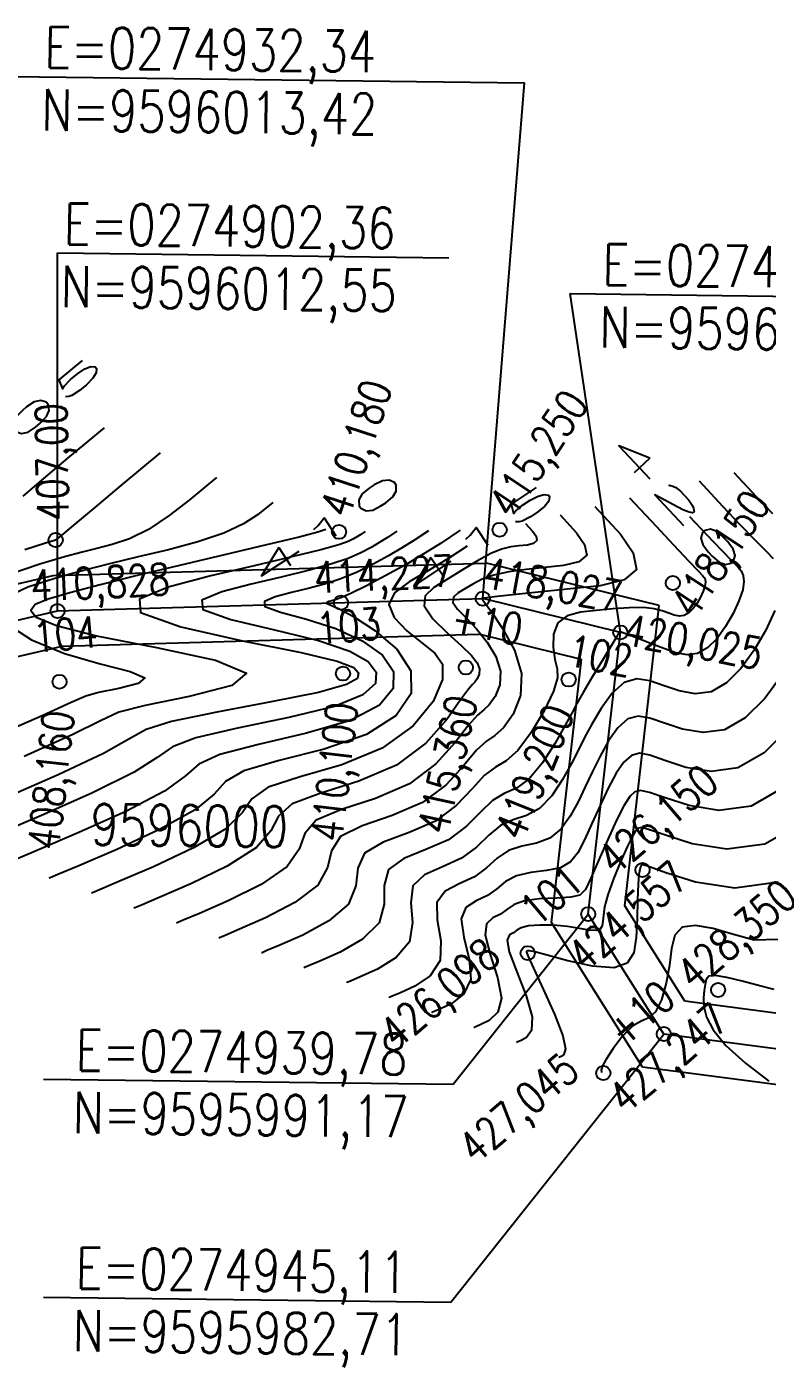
# Model space of a CAD drawing. Header units: millimetres. Extents: x 276147 to 291056, y 9594849 to 9609891.
# Drawn here: x 283185.3 to 283237.5, y 9603613.2 to 9603707.7 of the extents above; entities that cross this region are included whole.
import ezdxf
from ezdxf.enums import TextEntityAlignment as Align

# ---------------------------------------------------------------- set-up
doc = ezdxf.new("R2010")
doc.units = ezdxf.units.MM
doc.header["$LTSCALE"] = 10
doc.linetypes.add('CONTINUO', pattern=[0])
for name, color, linetype in [('Curvas mestras', 30, 'Continuous'), ('Curvas simples', 9, 'Continuous'), ('Curvas texto', 2, 'Continuous'), ('LINHA02', 8, 'Continuous'), ('TEXTO-PAPEL', 7, 'Continuous'), ('TEXTO02', 3, 'Continuous'), ('Top_malha_coord', 8, 'Continuous')]:
    doc.layers.add(name, color=color, linetype=linetype)
doc.styles.add('ROMANS', font='romans.shx', dxfattribs={"width": 0.8, "height": 4})
doc.styles.add('SIMPLEX', font='simplex', dxfattribs={"height": 0.2})

# ---------------------------------------------------------------- blocks, each defined once
blk = doc.blocks.new('Curvas')
at = {"layer": 'Curvas mestras', "linetype": 'CONTINUO'}
for points in [[(274954.857608, 9595997.601172, 425), (274952.243193, 9595996.107144, 425), (274949.575595, 9595995.74584, 425), (274947.134247, 9595996.131032, 425), (274945.242438, 9595996.736031, 425), (274944.121278, 9595997.131813, 425), (274943.583149, 9595997.280017, 425), (274943.338253, 9595997.239947, 425), (274943.136657, 9595997.046298, 425), (274942.887904, 9595996.635324, 425), (274942.541401, 9595995.918668, 425), (274942.075011, 9595994.862983, 425), (274941.580423, 9595993.654969, 425), (274941.177781, 9595992.536338, 425), (274940.954207, 9595991.694572, 425), (274940.864737, 9595991.100257, 425), (274940.831386, 9595990.669747, 425), (274940.778574, 9595990.337353, 425), (274940.640336, 9595990.109193, 425), (274940.353112, 9595990.009339, 425), (274939.867209, 9595990.046289, 425), (274939.188396, 9595990.166237, 425), (274938.336311, 9595990.299808, 425), (274937.354615, 9595990.387297, 425), (274936.383082, 9595990.407695, 425), (274935.585513, 9595990.349666, 425), (274935.075451, 9595990.211994, 425), (274934.765417, 9595990.033936, 425), (274934.517675, 9595989.864869, 425), (274934.248342, 9595989.702815, 425), (274934.088945, 9595989.340371, 425), (274934.224867, 9595988.518782, 425), (274934.751935, 9595987.098148, 425), (274935.407774, 9595985.414002, 425), (274935.840453, 9595983.920735, 425), (274935.800849, 9595982.966316, 425), (274935.451057, 9595982.473016, 425), (274935.055979, 9595982.256686, 425), (274934.824164, 9595982.15871, 425), (274934.738758, 9595982.122614, 425), (274934.726557, 9595982.117457, 425)], [(274946.938572, 9596019.231002, 420), (274948.133518, 9596017.957562, 420), (274949.212469, 9596016.823547, 420), (274949.930728, 9596016.090889, 420), (274950.341723, 9596015.669204, 420), (274950.573413, 9596015.380028, 420), (274950.724812, 9596015.064725, 420), (274950.779155, 9596014.643957, 420), (274950.690733, 9596014.058211, 420), (274950.427762, 9596013.275239, 420), (274950.014159, 9596012.371854, 420), (274949.48777, 9596011.452135, 420), (274948.882838, 9596010.617041, 420), (274948.219208, 9596009.955061, 420), (274947.513125, 9596009.551565, 420), (274946.774213, 9596009.46128, 420), (274945.98561, 9596009.61637, 420), (274945.123834, 9596009.918354, 420), (274944.193572, 9596010.274734, 420), (274943.312191, 9596010.61694, 420), (274942.625231, 9596010.882381, 420), (274942.235191, 9596011.026643, 420), (274942.072418, 9596011.078018, 420), (274942.024224, 9596011.082974, 420), (274941.997136, 9596011.079476, 420), (274941.974559, 9596011.071473, 420), (274941.959117, 9596011.05441, 420), (274941.934241, 9596010.996609, 420), (274941.806589, 9596010.757884, 420), (274941.463628, 9596010.170926, 420), (274940.845506, 9596009.148689, 420), (274940.103109, 9596007.925192, 420), (274939.440005, 9596006.814721, 420), (274938.993386, 9596006.027482, 420), (274938.634938, 9596005.357361, 420), (274938.169968, 9596004.494167, 420), (274937.45689, 9596003.241474, 420), (274936.566529, 9596001.85792, 420), (274935.622814, 9596000.715906, 420), (274934.724985, 9596000.066982, 420), (274933.873519, 9595999.679286, 420), (274933.044204, 9595999.200099, 420), (274932.193698, 9595998.378178, 420), (274931.202152, 9595997.368171, 420), (274929.930587, 9595996.426203, 420), (274928.338987, 9595995.725097, 420), (274926.783188, 9595995.104488, 420), (274925.717986, 9595994.320713, 420), (274925.413941, 9595993.204385, 420), (274925.40466, 9595991.88323, 420), (274925.039513, 9595990.559253, 420), (274923.874254, 9595989.407488, 420), (274922.290186, 9595988.495098, 420), (274920.874997, 9595987.862275, 420), (274920.076397, 9595987.52475, 420), (274919.782176, 9595987.400398, 420), (274919.740145, 9595987.382634, 420)], [(274921.284111, 9596018.307935, 410), (274920.727027, 9596018.119062, 410), (274919.407334, 9596017.766835, 410), (274917.102818, 9596017.213695, 410), (274914.134764, 9596016.52111, 410), (274910.960328, 9596015.775304, 410), (274907.980087, 9596015.053553, 410), (274905.368288, 9596014.397343, 410), (274903.2426, 9596013.83921, 410), (274901.702715, 9596013.393962, 410), (274900.776436, 9596013.00549, 410), (274900.473592, 9596012.599954, 410), (274900.867009, 9596012.113627, 410), (274902.28151, 9596011.523222, 410), (274905.104915, 9596010.815565, 410), (274909.346819, 9596009.98932, 410), (274913.503906, 9596009.090503, 410), (274915.694635, 9596008.176973, 410), (274914.663123, 9596007.305565, 410), (274911.656123, 9596006.529024, 410), (274908.546045, 9596005.899075, 410), (274906.691085, 9596005.409303, 410), (274905.392576, 9596004.820742, 410), (274903.437633, 9596003.836287, 410), (274900.021064, 9596002.289833, 410)], [(274931.251962, 9596017.122754, 415), (274929.955153, 9596016.285849, 415), (274928.526342, 9596015.409604, 415), (274927.167367, 9596014.604927, 415), (274926.141922, 9596013.831405, 415), (274925.729164, 9596013.010797, 415), (274926.101259, 9596012.095322, 415), (274927.002403, 9596011.159038, 415), (274928.069801, 9596010.306462, 415), (274928.97324, 9596009.583619, 415), (274929.512839, 9596008.802547, 415), (274929.521295, 9596007.716789, 415), (274928.852873, 9596006.180009, 415), (274927.448092, 9596004.446339, 415), (274925.269037, 9596002.870035, 415), (274922.40757, 9596001.712565, 415), (274919.474673, 9596000.864253, 415), (274917.211106, 9596000.122643, 415), (274916.075947, 9595999.310621, 415), (274915.401547, 9595998.352458, 415), (274914.238573, 9595997.19777, 415), (274911.947659, 9595995.84866, 415), (274909.129315, 9595994.517179, 415), (274906.694016, 9595993.467864, 415), (274905.328631, 9595992.890789, 415), (274904.825595, 9595992.678182, 415), (274904.753732, 9595992.64781, 415)]]:
    blk.add_polyline3d(points, dxfattribs=at)
at = {"layer": 'Curvas simples', "linetype": 'CONTINUO'}
for points in [[(274952.907597, 9595985.856746, 428), (274951.816071, 9595986.136525, 428), (274950.655367, 9595986.449042, 428), (274949.575666, 9595986.714629, 428), (274948.750255, 9595986.848672, 428), (274948.297484, 9595986.788787, 428), (274948.11595, 9595986.561512, 428), (274948.04931, 9595986.215614, 428), (274947.977464, 9595985.788751, 428), (274947.925284, 9595985.274134, 428), (274947.953884, 9595984.653861, 428), (274948.138028, 9595983.907723, 428), (274948.607086, 9595983.006262, 428), (274949.504077, 9595981.917712, 428), (274950.895084, 9595980.652474, 428), (274952.538447, 9595979.389617, 428)], [(274905.646964, 9596025.472848, 406), (274903.076992, 9596023.328983, 406), (274901.37865, 9596021.906812, 406), (274899.908085, 9596020.664322, 406)], [(274953.189207, 9595993.41826, 426), (274950.13594, 9595993.002724, 426), (274947.364524, 9595993.433747, 426), (274945.268014, 9595994.098834, 426), (274944.114653, 9595994.507661, 426), (274943.673417, 9595994.658593, 426), (274943.588468, 9595994.672167, 426), (274943.562173, 9595994.646908, 426), (274943.529727, 9595994.593303, 426), (274943.484531, 9595994.499826, 426), (274943.423785, 9595994.333365, 426), (274943.359886, 9595993.974453, 426), (274943.309032, 9595993.282036, 426), (274943.279136, 9595992.179441, 426), (274943.244993, 9595990.847513, 426), (274943.173114, 9595989.531478, 426), (274943.001087, 9595988.448758, 426), (274942.5508, 9595987.705565, 426), (274941.615216, 9595987.380309, 426), (274940.100676, 9595987.498692, 426), (274938.367022, 9595987.875598, 426), (274936.887474, 9595988.273204, 426), (274936.017649, 9595988.504944, 426), (274935.642755, 9595988.589265, 426), (274935.530401, 9595988.595872, 426), (274935.484876, 9595988.583584, 426), (274935.457205, 9595988.567692, 426), (274935.435093, 9595988.552602, 426), (274935.430213, 9595988.498358, 426), (274935.550097, 9595988.187548, 426), (274935.926243, 9595987.358396, 426), (274936.619534, 9595985.876901, 426), (274937.408396, 9595984.120156, 426), (274938.000641, 9595982.593032, 426), (274938.186168, 9595981.678081, 426), (274938.083231, 9595981.2686, 426), (274937.892175, 9595981.135568, 426), (274937.773717, 9595981.085502, 426), (274937.730074, 9595981.067057, 426), (274937.72384, 9595981.064422, 426)], [(274953.168819, 9595989.380872, 427), (274951.500616, 9595989.336873, 427), (274950.030875, 9595989.733215, 427), (274948.614336, 9595990.150883, 427), (274947.353725, 9595990.380214, 427), (274946.413767, 9595990.263881, 427), (274945.898158, 9595989.692854, 427), (274945.666493, 9595988.751279, 427), (274945.517345, 9595987.571594, 427), (274945.286287, 9595986.298988, 427), (274944.956916, 9595985.129638, 427), (274944.549834, 9595984.272469, 427), (274944.079922, 9595983.847782, 427), (274943.539181, 9595983.621383, 427), (274942.913891, 9595983.270454, 427), (274942.214256, 9595982.570827, 427), (274941.546167, 9595981.692939, 427), (274941.039437, 9595980.905878, 427), (274940.7848, 9595980.415851, 427), (274940.716668, 9595980.17754, 427), (274940.730377, 9595980.082745, 427), (274940.740242, 9595980.039451, 427), (274940.7365, 9595980.020384, 427), (274940.728371, 9595980.01445, 427), (274940.72327, 9595980.012294, 427), (274940.721391, 9595980.0115, 427), (274940.721122, 9595980.011387, 427)], [(274909.611805, 9596023.7181, 407), (274906.831471, 9596021.399694, 407), (274905.0083, 9596019.879428, 407), (274903.458605, 9596018.587201, 407), (274902.592598, 9596017.865074, 407), (274902.273539, 9596017.599024, 407), (274902.227949, 9596017.561011, 407), (274902.147646, 9596017.535118, 407), (274901.585637, 9596017.353923, 407), (274900.060223, 9596016.862128, 407)], [(274953.942035, 9596004.278189, 423), (274952.202248, 9596002.542728, 423), (274950.351166, 9596001.484912, 423), (274948.454905, 9596001.23207, 423), (274946.673693, 9596001.525601, 423), (274945.191286, 9596002.010426, 423), (274944.134528, 9596002.380118, 423), (274943.402613, 9596002.522864, 423), (274942.837822, 9596002.375507, 423), (274942.306274, 9596001.893546, 423), (274941.769439, 9596001.107105, 423), (274941.212622, 9596000.064968, 423), (274940.630509, 9595998.834893, 423), (274940.055292, 9595997.560534, 423), (274939.528539, 9595996.40452, 423), (274939.061338, 9595995.498996, 423), (274938.542842, 9595994.854163, 423), (274937.831722, 9595994.449736, 423), (274936.846055, 9595994.243544, 423), (274935.741543, 9595994.105865, 423), (274934.733291, 9595993.885088, 423), (274933.971432, 9595993.477059, 423), (274933.346197, 9595992.967454, 423), (274932.68284, 9595992.489403, 423), (274931.8846, 9595992.111728, 423), (274931.166642, 9595991.646018, 423), (274930.822114, 9595990.839554, 423), (274931.016738, 9595989.540643, 423), (274931.406528, 9595988.001693, 423), (274931.520077, 9595986.576142, 423), (274931.030211, 9595985.542785, 423), (274930.186708, 9595984.881849, 423), (274929.383586, 9595984.498921, 423), (274928.925057, 9595984.305126, 423), (274928.756125, 9595984.233727, 423), (274928.731992, 9595984.223528, 423)], [(274953.529928, 9596000.07195, 424), (274951.297179, 9595998.796028, 424), (274949.01525, 9595998.488955, 424), (274946.90397, 9595998.828317, 424), (274945.216862, 9595999.373229, 424), (274944.127903, 9595999.755966, 424), (274943.492881, 9595999.901441, 424), (274943.088037, 9595999.807727, 424), (274942.718529, 9595999.463027, 424), (274942.305173, 9595998.816055, 424), (274941.797704, 9595997.805653, 424), (274941.174501, 9595996.434579, 424), (274940.528528, 9595994.961243, 424), (274939.981396, 9595993.707971, 424), (274939.596154, 9595992.91817, 424), (274939.201613, 9595992.519577, 424), (274938.568024, 9595992.361013, 424), (274937.553079, 9595992.302398, 424), (274936.364217, 9595992.248058, 424), (274935.29632, 9595992.113417, 424), (274934.56401, 9595991.843353, 424), (274934.060878, 9595991.500548, 424), (274933.600258, 9595991.177136, 424), (274933.066471, 9595990.907271, 424), (274932.627794, 9595990.493195, 424), (274932.52349, 9595989.679168, 424), (274932.884336, 9595988.319395, 424), (274933.407151, 9595986.707848, 424), (274933.680265, 9595985.248439, 424), (274933.41553, 9595984.25455, 424), (274932.818883, 9595983.677432, 424), (274932.219782, 9595983.377804, 424), (274931.87461, 9595983.231918, 424), (274931.747442, 9595983.178171, 424), (274931.729275, 9595983.170492, 424)], [(274913.576646, 9596021.963351, 408), (274911.649026, 9596020.369102, 408), (274910.24789, 9596019.29263, 408), (274908.774867, 9596018.313734, 408), (274907.429361, 9596017.647935, 408), (274906.227307, 9596017.239708, 408), (274905.138776, 9596016.965768, 408), (274904.091839, 9596016.707929, 408), (274902.846578, 9596016.368402, 408), (274901.121075, 9596015.854498, 408), (274898.835928, 9596015.090736, 408)], [(274947.60889, 9596021.734907, 421), (274949.300963, 9596019.921246, 421), (274950.457886, 9596018.693321, 421), (274951.538705, 9596017.570108, 421), (274952.320342, 9596016.790003, 421), (274952.833807, 9596016.268805, 421)], [(274952.949254, 9596012.599152, 421), (274952.312083, 9596011.207451, 421), (274951.501159, 9596009.790586, 421), (274950.569237, 9596008.50409, 421), (274949.546888, 9596007.484283, 421), (274948.459139, 9596006.862681, 421), (274947.334215, 9596006.718301, 421), (274946.213139, 9596006.920171, 421), (274945.140134, 9596007.284821, 421), (274944.147778, 9596007.628422, 421), (274943.222077, 9596007.765712, 421), (274942.337392, 9596007.511068, 421), (274941.481766, 9596006.754583, 421), (274940.697971, 9596005.689206, 421), (274940.042459, 9596004.583599, 421), (274939.542526, 9596003.635521, 421), (274939.108818, 9596002.759115, 421), (274938.622825, 9596001.797618, 421), (274937.991706, 9596000.660648, 421), (274937.2253, 9595999.523334, 421), (274936.359117, 9595998.627182, 421), (274935.432009, 9595998.125836, 421), (274934.496194, 9595997.821479, 421), (274933.607233, 9595997.428428, 421), (274932.786276, 9595996.744472, 421), (274931.916833, 9595995.901266, 421), (274930.848005, 9595995.113936, 421), (274929.520858, 9595994.520641, 421), (274928.244339, 9595993.951665, 421), (274927.419362, 9595993.160327, 421), (274927.28154, 9595991.983137, 421), (274927.405283, 9595990.589384, 421), (274927.199701, 9595989.231549, 421), (274926.259573, 9595988.119254, 421), (274924.92236, 9595987.290681, 421), (274923.711194, 9595986.741157, 421), (274923.025951, 9595986.451542, 421), (274922.773493, 9595986.344841, 421), (274922.737427, 9595986.329598, 421)], [(274950.054609, 9596022.335065, 422), (274951.663353, 9596020.61149, 422), (274952.782255, 9596019.429081, 422)], [(274953.514549, 9596008.129037, 422), (274952.255636, 9596006.39114, 422), (274950.874568, 9596005.013505, 422), (274949.405152, 9596004.173797, 422), (274947.89456, 9596003.975185, 422), (274946.443416, 9596004.222886, 422), (274945.16571, 9596004.647623, 422), (274944.141153, 9596005.00427, 422), (274943.312345, 9596005.144288, 422), (274942.587607, 9596004.943288, 422), (274941.89402, 9596004.324064, 422), (274941.233705, 9596003.398155, 422), (274940.627541, 9596002.324284, 422), (274940.086517, 9596001.235207, 422), (274939.582055, 9596000.159824, 422), (274939.075682, 9595999.101069, 422), (274938.526522, 9595998.079822, 422), (274937.884071, 9595997.188748, 422), (274937.095419, 9595996.538459, 422), (274936.139032, 9595996.18469, 422), (274935.118868, 9595995.963672, 422), (274934.170262, 9595995.656758, 422), (274933.378854, 9595995.110765, 422), (274932.631515, 9595994.43436, 422), (274931.765422, 9595993.801669, 422), (274930.702729, 9595993.316184, 422), (274929.705491, 9595992.798842, 422), (274929.120738, 9595991.999941, 422), (274929.149139, 9595990.76189, 422), (274929.405906, 9595989.295539, 422), (274929.359889, 9595987.903846, 422), (274928.644892, 9595986.831019, 422), (274927.554534, 9595986.086265, 422), (274926.54739, 9595985.620039, 422), (274925.975504, 9595985.378334, 422), (274925.764809, 9595985.289284, 422), (274925.73471, 9595985.276563, 422)], [(274917.541487, 9596020.208603, 409), (274916.466569, 9596019.338519, 409), (274915.487459, 9596018.705846, 409), (274914.091101, 9596018.040285, 409), (274912.266089, 9596017.430815, 409), (274910.181036, 9596016.880409, 409), (274908.049552, 9596016.370536, 409), (274906.035963, 9596015.880741, 409), (274904.107433, 9596015.382872, 409), (274902.181837, 9596014.846854, 409), (274900.272809, 9596014.240264, 409), (274898.777012, 9596013.521295, 409)], [(274898.849424, 9596011.603451, 409), (274900.530253, 9596010.51936, 409), (274902.849549, 9596009.552455, 409), (274905.378848, 9596008.82094, 409), (274907.495041, 9596008.280074, 409), (274908.526355, 9596007.844379, 409), (274908.055448, 9596007.446562, 409), (274906.682686, 9596007.092054, 409), (274905.262868, 9596006.804469, 409), (274904.354805, 9596006.554997, 409), (274903.333368, 9596006.105143, 409), (274901.277445, 9596005.163991, 409), (274897.635745, 9596003.578067, 409)], [(274940.27173, 9596019.934434, 418), (274942.060263, 9596017.96738, 418), (274942.971537, 9596016.653798, 418), (274943.208147, 9596015.488482, 418), (274942.338882, 9596014.745948, 418), (274940.636868, 9596014.343558, 418), (274938.551317, 9596014.109392, 418), (274936.490211, 9596013.904136, 418), (274934.696619, 9596013.718923, 418), (274933.372383, 9596013.577493, 418), (274932.648476, 9596013.495961, 418), (274932.372415, 9596013.459917, 418), (274932.320848, 9596013.447327, 418), (274932.308175, 9596013.439569, 418), (274932.299788, 9596013.431686, 418), (274932.298828, 9596013.422138, 418), (274932.330462, 9596013.376818, 418), (274932.507965, 9596013.131355, 418), (274932.966638, 9596012.488811, 418), (274933.757104, 9596011.324154, 418), (274934.591272, 9596009.799979, 418), (274935.096375, 9596008.150784, 418), (274935.007579, 9596006.593365, 418), (274934.491788, 9596005.273696, 418), (274933.823843, 9596004.320045, 418), (274933.214237, 9596003.779406, 418), (274932.616083, 9596003.373666, 418), (274931.918145, 9596002.74344, 418), (274931.008542, 9596001.64559, 418), (274929.772789, 9596000.301983, 418), (274928.095752, 9595999.050737, 418), (274925.975245, 9595998.13401, 418), (274923.860885, 9595997.410135, 418), (274922.315234, 9595996.641485, 418), (274921.678744, 9595995.646879, 418), (274921.403415, 9595994.470921, 418), (274920.719137, 9595993.21466, 418), (274919.103616, 9595991.983957, 418), (274917.025837, 9595990.90393, 418), (274915.202605, 9595990.10451, 418), (274914.177291, 9595989.671165, 418), (274913.799544, 9595989.511512, 418), (274913.74558, 9595989.488704, 418)], [(274942.71745, 9596020.534592, 419), (274944.576182, 9596018.540758, 419), (274945.80915, 9596017.221802, 419), (274946.886232, 9596016.076986, 419), (274947.541114, 9596015.391775, 419), (274947.849639, 9596015.069602, 419), (274947.97319, 9596014.918391, 419), (274948.042751, 9596014.773523, 419), (274948.06772, 9596014.580197, 419), (274948.027094, 9596014.31107, 419), (274947.906269, 9596013.951326, 419), (274947.716235, 9596013.536257, 419), (274947.474381, 9596013.113684, 419), (274947.196439, 9596012.729992, 419), (274946.891528, 9596012.425839, 419), (274946.567112, 9596012.240449, 419), (274946.227611, 9596012.198967, 419), (274945.86528, 9596012.270224, 419), (274945.469329, 9596012.408973, 419), (274945.018413, 9596012.570585, 419), (274944.448963, 9596012.712903, 419), (274943.686858, 9596012.794386, 419), (274942.689448, 9596012.786217, 419), (274941.53998, 9596012.710471, 419), (274940.353174, 9596012.601943, 419), (274939.241642, 9596012.469494, 419), (274938.30956, 9596012.218251, 419), (274937.658997, 9596011.727403, 419), (274937.355902, 9596010.93263, 419), (274937.321752, 9596009.995568, 419), (274937.441908, 9596009.134343, 419), (274937.593227, 9596008.482611, 419), (274937.61856, 9596007.836162, 419), (274937.352257, 9596006.906319, 419), (274936.691079, 9596005.52216, 419), (274935.781427, 9596003.983792, 419), (274934.832117, 9596002.709078, 419), (274934.001845, 9596001.979817, 419), (274933.24883, 9596001.533554, 419), (274932.481174, 9596000.971769, 419), (274931.60112, 9596000.011884, 419), (274930.48747, 9595998.835077, 419), (274929.013169, 9595997.73847, 419), (274927.157116, 9595996.929554, 419), (274925.322036, 9595996.257312, 419), (274924.01661, 9595995.481099, 419), (274923.546342, 9595994.425632, 419), (274923.404038, 9595993.177076, 419), (274922.879325, 9595991.886956, 419), (274921.488935, 9595990.695722, 419), (274919.658012, 9595989.699514, 419), (274918.038801, 9595988.983393, 419), (274917.126844, 9595988.597957, 419), (274916.79086, 9595988.455955, 419), (274916.742862, 9595988.435669, 419)], [(274937.82601, 9596019.334276, 417), (274938.964168, 9596018.082514, 417), (274939.544069, 9596017.246599, 417), (274939.694639, 9596016.505034, 417), (274939.14147, 9596016.032512, 417), (274938.05837, 9596015.776446, 417), (274936.731202, 9596015.627431, 417), (274935.408863, 9596015.489657, 417), (274934.192406, 9596015.321694, 417), (274933.145919, 9596015.095707, 417), (274932.312226, 9596014.796264, 417), (274931.649088, 9596014.457537, 417), (274931.093001, 9596014.126101, 417), (274930.610957, 9596013.831, 417), (274930.291935, 9596013.531163, 417), (274930.255411, 9596013.167991, 417), (274930.579374, 9596012.689804, 417), (274931.175858, 9596012.072603, 417), (274931.915411, 9596011.29931, 417), (274932.665176, 9596010.369091, 417), (274933.278689, 9596009.346094, 417), (274933.606081, 9596008.310714, 417), (274933.55092, 9596007.343227, 417), (274933.230505, 9596006.523432, 417), (274932.815569, 9596005.931013, 417), (274932.42663, 9596005.578995, 417), (274931.983335, 9596005.213779, 417), (274931.355116, 9596004.51511, 417), (274930.415964, 9596003.279296, 417), (274929.058107, 9596001.768889, 417), (274927.178334, 9596000.363003, 417), (274924.793375, 9595999.338467, 417), (274922.399733, 9595998.562959, 417), (274920.613858, 9595997.801871, 417), (274919.811145, 9595996.868127, 417), (274919.402792, 9595995.764767, 417), (274918.558949, 9595994.542363, 417), (274916.718297, 9595993.272191, 417), (274914.393663, 9595992.108347, 417), (274912.366408, 9595991.225628, 417), (274911.227738, 9595990.744373, 417), (274910.808227, 9595990.567069, 417), (274910.748297, 9595990.541739, 417)], [(274924.051819, 9596018.161613, 411), (274923.75445, 9596017.964218, 411), (274923.519077, 9596017.81439, 411), (274923.235955, 9596017.645098, 411), (274922.874122, 9596017.462937, 411), (274922.202518, 9596017.225203, 411), (274920.940064, 9596016.87687, 411), (274918.894099, 9596016.378125, 411), (274916.225641, 9596015.750015, 411), (274913.18413, 9596015.028803, 411), (274910.163797, 9596014.2427, 411), (274908.138056, 9596013.387721, 411), (274908.225111, 9596012.451834, 411), (274911.068813, 9596011.444636, 411), (274915.415585, 9596010.462258, 411), (274919.537494, 9596009.622462, 411), (274922.089117, 9596009.00789, 411), (274923.255077, 9596008.560704, 411), (274923.602504, 9596008.187942, 411), (274923.526942, 9596007.805048, 411), (274922.737579, 9596007.361088, 411), (274920.772017, 9596006.81353, 411), (274917.434946, 9596006.143554, 411), (274913.599424, 9596005.427192, 411), (274910.405601, 9596004.764188, 411), (274908.605552, 9596004.195611, 411), (274907.399057, 9596003.527841, 411), (274905.597821, 9596002.508584, 411), (274902.406383, 9596001.001598, 411), (274898.600618, 9595999.334845, 411)], [(274926.285744, 9596018.19041, 412), (274925.625731, 9596017.752288, 412), (274925.103318, 9596017.419743, 412), (274924.474925, 9596017.043998, 412), (274923.755649, 9596016.658676, 412), (274922.851748, 9596016.263936, 412), (274921.64227, 9596015.851571, 412), (274920.04538, 9596015.413997, 412), (274918.135703, 9596014.946125, 412), (274916.026978, 9596014.443491, 412), (274913.942602, 9596013.900989, 412), (274912.544608, 9596013.310956, 412), (274912.604686, 9596012.665087, 412), (274914.580437, 9596011.961091, 412), (274917.673103, 9596011.220741, 412), (274920.769835, 9596010.471826, 412), (274922.975375, 9596009.73426, 412), (274924.264817, 9596008.996464, 412), (274924.830841, 9596008.238988, 412), (274924.783947, 9596007.448813, 412), (274923.905898, 9596006.638654, 412), (274921.896272, 9596005.827656, 412), (274918.678102, 9596005.035807, 412), (274915.068236, 9596004.286458, 412), (274912.106977, 9596003.603802, 412), (274910.473151, 9596002.974363, 412), (274909.399679, 9596002.233995, 412), (274907.758009, 9596001.180881, 412), (274904.791702, 9595999.713364, 412), (274901.232792, 9595998.130428, 412), (274898.185427, 9595996.831217, 412)], [(274928.519669, 9596018.219207, 413), (274927.497011, 9596017.540358, 413), (274926.687558, 9596017.025096, 413), (274925.713896, 9596016.442898, 413), (274924.637177, 9596015.854416, 413), (274923.500977, 9596015.30267, 413), (274922.344476, 9596014.826273, 413), (274921.196662, 9596014.449869, 413), (274920.045765, 9596014.142234, 413), (274918.869826, 9596013.858178, 413), (274917.721407, 9596013.559279, 413), (274916.95116, 9596013.234191, 413), (274916.984261, 9596012.878339, 413), (274918.092062, 9596012.477546, 413), (274919.930621, 9596011.979225, 413), (274922.002177, 9596011.32119, 413), (274923.861634, 9596010.460629, 413), (274925.274557, 9596009.432224, 413), (274926.059179, 9596008.290034, 413), (274926.040953, 9596007.092578, 413), (274925.074217, 9596005.91622, 413), (274923.020527, 9596004.841783, 413), (274919.921258, 9596003.928059, 413), (274916.537048, 9596003.145723, 413), (274913.808353, 9596002.443416, 413), (274912.34075, 9596001.753116, 413), (274911.400302, 9596000.940149, 413), (274909.918197, 9595999.853177, 413), (274907.177021, 9595998.425129, 413), (274903.864966, 9595996.926012, 413), (274901.021623, 9595995.710099, 413), (274899.429525, 9595995.037205, 413)], [(274930.753594, 9596018.248004, 414), (274929.368292, 9596017.328428, 414), (274928.271799, 9596016.630449, 414), (274926.952866, 9596015.841798, 414), (274925.518705, 9596015.050156, 414), (274924.150207, 9596014.341404, 414), (274923.046682, 9596013.800974, 414), (274922.347943, 9596013.48574, 414), (274921.955826, 9596013.338344, 414), (274921.712674, 9596013.272866, 414), (274921.500211, 9596013.217568, 414), (274921.357713, 9596013.157426, 414), (274921.363836, 9596013.091592, 414), (274921.603686, 9596012.994, 414), (274922.188139, 9596012.737709, 414), (274923.234519, 9596012.170555, 414), (274924.747892, 9596011.186998, 414), (274926.284297, 9596009.867984, 414), (274927.287516, 9596008.34108, 414), (274927.297959, 9596006.736343, 414), (274926.242535, 9596005.193786, 414), (274924.144782, 9596003.855909, 414), (274921.164414, 9596002.820312, 414), (274918.00586, 9596002.004988, 414), (274915.509729, 9596001.283029, 414), (274914.208348, 9596000.531869, 414), (274913.400925, 9595999.646304, 414), (274912.078385, 9595998.525474, 414), (274909.56234, 9595997.136895, 414), (274906.49714, 9595995.721596, 414), (274903.85782, 9595994.588982, 414), (274902.379078, 9595993.963997, 414), (274901.834278, 9595993.733739, 414), (274901.75645, 9595993.700845, 414)], [(274935.38029, 9596018.734118, 416), (274935.868072, 9596018.197649, 416), (274936.116601, 9596017.839399, 416), (274936.181131, 9596017.521586, 416), (274935.944059, 9596017.319077, 416), (274935.479873, 9596017.209334, 416), (274934.911086, 9596017.145471, 416), (274934.327515, 9596017.075177, 416), (274933.688192, 9596016.924464, 416), (274932.919455, 9596016.61392, 416), (274931.975976, 9596016.096567, 416), (274930.925762, 9596015.455157, 416), (274929.865154, 9596014.804875, 416), (274928.913739, 9596014.222431, 416), (274928.284082, 9596013.630641, 416), (274928.211995, 9596012.913844, 416), (274928.828286, 9596012.00279, 416), (274929.843751, 9596011.013851, 416), (274930.864183, 9596010.109809, 416), (274931.573248, 9596009.414027, 416), (274931.966105, 9596008.892209, 416), (274932.115788, 9596008.470645, 416), (274932.094262, 9596008.093089, 416), (274931.969221, 9596007.773169, 416), (274931.807295, 9596007.541981, 416), (274931.639022, 9596007.378584, 416), (274931.350588, 9596007.053891, 416), (274930.792087, 9596006.28678, 416), (274929.823386, 9596004.913002, 416), (274928.343426, 9596003.235795, 416), (274926.260916, 9596001.67527, 416), (274923.611504, 9596000.542923, 416), (274920.938582, 9595999.715782, 416), (274918.912482, 9595998.962257, 416), (274917.943546, 9595998.089374, 416), (274917.40217, 9595997.058613, 416), (274916.398761, 9595995.870067, 416), (274914.332978, 9595994.560426, 416), (274911.761489, 9595993.312763, 416), (274909.530212, 9595992.346746, 416), (274908.278184, 9595991.817581, 416), (274907.816911, 9595991.622625, 416), (274907.751015, 9595991.594775, 416)]]:
    blk.add_polyline3d(points, dxfattribs=at)
at = {"layer": 'Curvas texto', "style": 'SIMPLEX'}
for s, rotation, width, p, p2 in [('405', 39.8480267, 3.299405, (274896.097598, 9596021.589925, 405), (274905.868155, 9596029.744331, 405)), ('420', 313.00208571, 3.299405, (274941.162555, 9596024.324904, 420), (274949.842194, 9596015.01781, 420)), ('410', 33.29097389, 3.563358, (274916.48798, 9596014.261304, 410), (274927.125797, 9596021.246645, 410)), ('415', 33.62164884, 3.563358, (274927.236357, 9596013.551934, 415), (274937.833682, 9596020.598553, 415))]:
    blk.add_text(s, height=1.5, rotation=rotation, dxfattribs=dict(at, width=width)).set_placement(p, p2, align=Align.FIT)
blk = doc.blocks.new('est 1')
at = {"layer": 'LINHA02'}
for p, q in [((267521.548, 9592828.856), (267557.691, 9592828.406)), ((267554.735, 9592792.02), (267557.691, 9592828.406)), ((267524.747, 9592791.154), (267524.748, 9592816.402)), ((267524.748, 9592816.402), (267552.344, 9592816.058)), ((267560.911, 9592813.535), (267589.785, 9592813.175)), ((267564.447, 9592789.636), (267560.911, 9592813.535)), ((267552.641, 9592757.766), (267562.175, 9592769.766)), ((267552.474, 9592742.386), (267567.506, 9592761.305)), ((267523.766, 9592758.126), (267552.641, 9592757.766)), ((267523.766, 9592742.744), (267552.474, 9592742.386))]:
    blk.add_line(p, q, dxfattribs=at)
at = {"layer": 'TEXTO-PAPEL', "color": 7, "linetype": 'Continuous'}
for p, q in [((267524.747, 9592791.154), (267554.735, 9592792.02)), ((267564.447, 9592789.636), (267554.735, 9592792.02)), ((267505.262, 9592786.647), (267524.747, 9592791.154)), ((267562.175, 9592769.766), (267564.447, 9592789.636)), ((267567.506, 9592761.305), (267562.175, 9592769.766)), ((267577.418, 9592759.988), (267567.506, 9592761.305))]:
    blk.add_line(p, q, dxfattribs=at)
for centre in [(267524.609, 9592796.152), (267544.6, 9592796.73), (267555.927, 9592796.876), (267568.143, 9592793.118), (267544.739, 9592791.731), (267554.735, 9592792.02), (267524.747, 9592791.154), (267564.447, 9592789.636), (267544.877, 9592786.734), (267553.543, 9592787.164), (267524.886, 9592786.156), (267560.797, 9592786.312), (267566.006, 9592772.879), (267562.175, 9592769.766), (267557.906, 9592767.016), (267571.337, 9592764.418), (267567.506, 9592761.305), (267563.237, 9592758.555)]:
    blk.add_circle(centre, 0.5, dxfattribs=at)
at = {"layer": 'Top_malha_coord', "color": 6}
for p, q in [((267524.429, 9592793.646), (267555.002, 9592794.529)), ((267567.181, 9592791.539), (267555.002, 9592794.529)), ((267505.099, 9592789.175), (267524.429, 9592793.646)), ((267564.758, 9592770.355), (267567.181, 9592791.539)), ((267525.071, 9592788.663), (267554.468, 9592789.511)), ((267561.713, 9592787.733), (267554.468, 9592789.511)), ((267505.425, 9592784.119), (267525.071, 9592788.663)), ((267559.591, 9592769.177), (267561.713, 9592787.733)), ((267568.996, 9592763.629), (267564.758, 9592770.355)), ((267566.015, 9592758.981), (267559.591, 9592769.177)), ((267577.206, 9592762.538), (267568.996, 9592763.629)), ((267577.631, 9592757.438), (267566.015, 9592758.981))]:
    blk.add_line(p, q, dxfattribs=at)
blk.add_blockref('Curvas', (-7377.619, -3221.409), dxfattribs=at)
at = {"style": 'ROMANS', "width": 0.8}
for s, height, p in [('E=0274932,34', 2.90457, (267523.84, 9592832.362)), ('N=9596013,42', 2.90457, (267523.63, 9592827.955)), ('E=0274902,36', 2.90457, (267525.21, 9592819.908)), ('E=0274942,05', 2.90457, (267563.202, 9592817.041)), ('N=9596012,55', 2.90457, (267525, 9592815.501)), ('N=9596011,01', 2.90457, (267562.992, 9592812.634)), ('9596000', 2.9046, (267527.087, 9592777.554)), ('E=0274939,78', 2.90457, (267526.058, 9592761.632)), ('N=9595991,17', 2.90457, (267525.848, 9592757.225)), ('E=0274945,11', 2.90457, (267526.058, 9592746.25)), ('N=9595982,71', 2.90457, (267525.848, 9592741.843))]:
    blk.add_text(s, height=height, rotation=359.26172, dxfattribs=at).set_placement(p, align=Align.TOP_LEFT)
at = {"layer": 'TEXTO02', "style": 'ROMANS', "width": 0.8}
for s, rotation, p in [('410,180', 71.82463, (267543.215, 9592798.315)), ('415,250', 56.44532, (267555.011, 9592798.772)), ('407,00', 91.05181, (267523.334, 9592797.471)), ('418,150', 56.44532, (267567.844, 9592791.707)), ('414,227', 2.89981, (267542.783, 9592794.603)), ('418,027', 349.58913, (267555.048, 9592794.982)), ('410,828', 2.89981, (267522.791, 9592794.026)), ('103', 4.96844, (267542.93, 9592790.999)), ('+10', 349.58913, (267552.796, 9592791.793)), ('104', 4.96844, (267522.938, 9592790.421)), ('420,025', 349.58913, (267564.948, 9592790.972)), ('102', 349.58913, (267560.996, 9592789.48)), ('410,100', 83.46536, (267542.618, 9592775.048)), ('415,360', 77.65838, (267550.113, 9592775.767)), ('419,200', 68.08605, (267555.519, 9592775.643)), ('408,160', 83.46536, (267522.626, 9592774.47)), ('426,150', 40.595, (267562.629, 9592774.085)), ('101', 40.595, (267557.138, 9592770.484)), ('424,557', 40.595, (267560.514, 9592767.28)), ('428,350', 40.595, (267568.189, 9592765.982)), ('426,098', 40.595, (267547.238, 9592761.835)), ('+10', 40.595, (267563.26, 9592761.987)), ('427,247', 40.595, (267563.375, 9592757.25)), ('427,045', 40.595, (267552.798, 9592753.731))]:
    blk.add_text(s, height=2.2072, rotation=rotation, dxfattribs=at).set_placement(p, align=Align.TOP_LEFT)

msp = doc.modelspace()

# ---------------------------------------------------------------- block references
at = {"layer": 'Top_malha_coord', "color": 7}
msp.add_blockref('est 1', (15662.706, 10875.351), dxfattribs=at)

doc.saveas('drawing.dxf')
